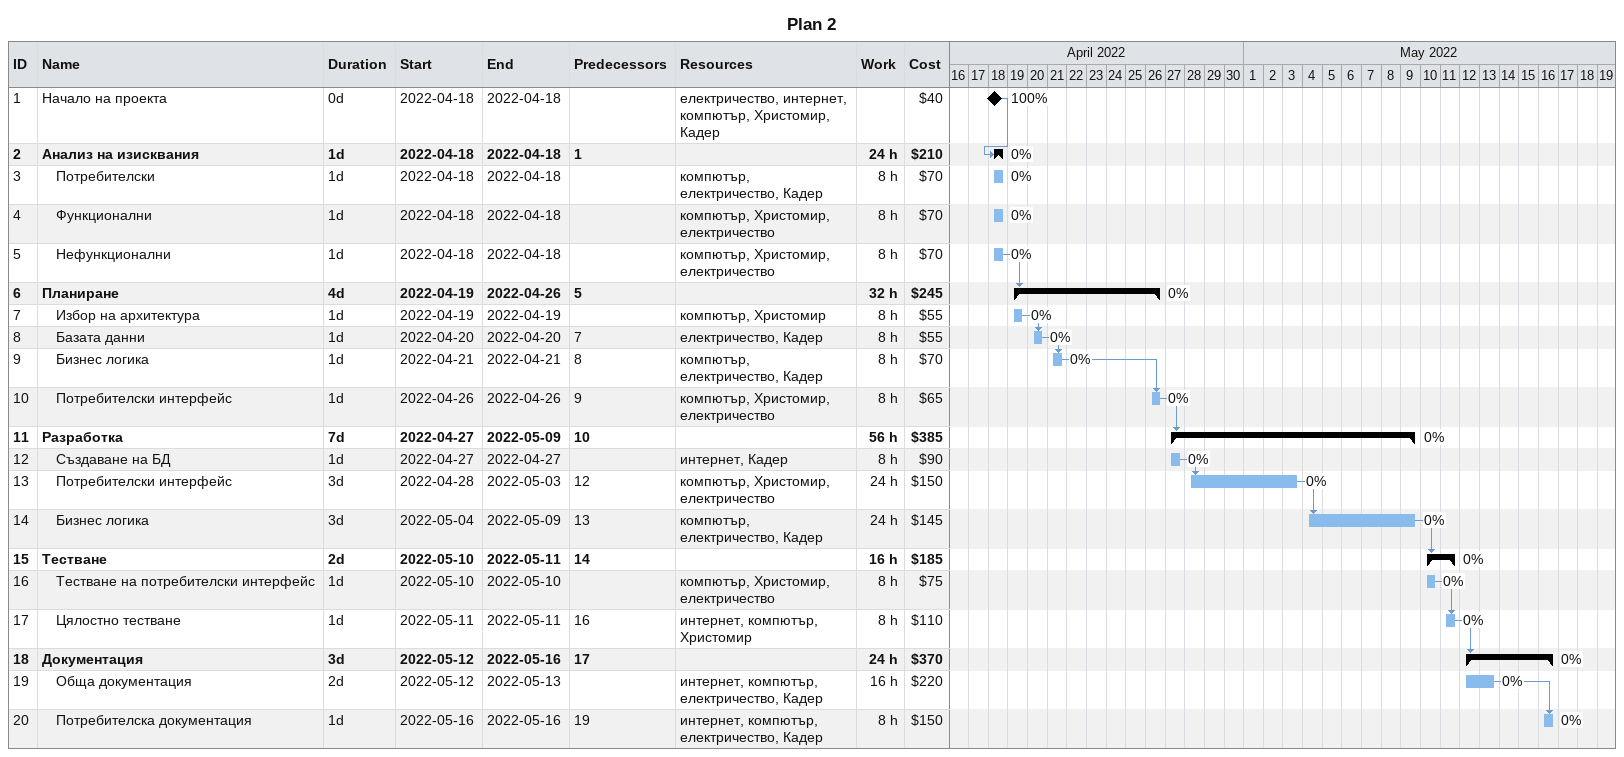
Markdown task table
Plan 2

| ID | Level | Task | Duration | Start | Finish | Predecessors | Resources | % complete | Work (h) | Cost ($) |
|---|---|---|---|---|---|---|---|---|---|---|
| 1 | 1 | Начало на проекта | 0d | 2022-04-18 | 2022-04-18 |  | електричество, интернет, компютър, Христомир, Кадер | 100 |  | 40 |
| 2 | 1 | **Анализ на изисквания** | 1d | 2022-04-18 | 2022-04-18 | 1 |  | 0 | 24 | 210 |
| 3 | 2 | Потребителски | 1d | 2022-04-18 | 2022-04-18 |  | компютър, електричество, Кадер | 0 | 8 | 70 |
| 4 | 2 | Функционални | 1d | 2022-04-18 | 2022-04-18 |  | компютър, Христомир, електричество | 0 | 8 | 70 |
| 5 | 2 | Нефункционални | 1d | 2022-04-18 | 2022-04-18 |  | компютър, Христомир, електричество | 0 | 8 | 70 |
| 6 | 1 | **Планиране** | 4d | 2022-04-19 | 2022-04-26 | 5 |  | 0 | 32 | 245 |
| 7 | 2 | Избор на архитектура | 1d | 2022-04-19 | 2022-04-19 |  | компютър, Христомир | 0 | 8 | 55 |
| 8 | 2 | Базaта данни | 1d | 2022-04-20 | 2022-04-20 | 7 | електричество, Кадер | 0 | 8 | 55 |
| 9 | 2 | Бизнес логика | 1d | 2022-04-21 | 2022-04-21 | 8 | компютър, електричество, Кадер | 0 | 8 | 70 |
| 10 | 2 | Потребителски интерфейс | 1d | 2022-04-26 | 2022-04-26 | 9 | компютър, Христомир, електричество | 0 | 8 | 65 |
| 11 | 1 | **Разработка** | 7d | 2022-04-27 | 2022-05-09 | 10 |  | 0 | 56 | 385 |
| 12 | 2 | Създаване на БД | 1d | 2022-04-27 | 2022-04-27 |  | интернет, Кадер | 0 | 8 | 90 |
| 13 | 2 | Потребителски интерфейс | 3d | 2022-04-28 | 2022-05-03 | 12 | компютър, Христомир, електричество | 0 | 24 | 150 |
| 14 | 2 | Бизнес логика | 3d | 2022-05-04 | 2022-05-09 | 13 | компютър, електричество, Кадер | 0 | 24 | 145 |
| 15 | 1 | **Тестване** | 2d | 2022-05-10 | 2022-05-11 | 14 |  | 0 | 16 | 185 |
| 16 | 2 | Тестване на потребителски интерфейс | 1d | 2022-05-10 | 2022-05-10 |  | компютър, Христомир, електричество | 0 | 8 | 75 |
| 17 | 2 | Цялостно тестване | 1d | 2022-05-11 | 2022-05-11 | 16 | интернет, компютър, Христомир | 0 | 8 | 110 |
| 18 | 1 | **Документация** | 3d | 2022-05-12 | 2022-05-16 | 17 |  | 0 | 24 | 370 |
| 19 | 2 | Обща документация | 2d | 2022-05-12 | 2022-05-13 |  | интернет, компютър, електричество, Кадер | 0 | 16 | 220 |
| 20 | 2 | Потребителска документация | 1d | 2022-05-16 | 2022-05-16 | 19 | интернет, компютър, електричество, Кадер | 0 | 8 | 150 |
